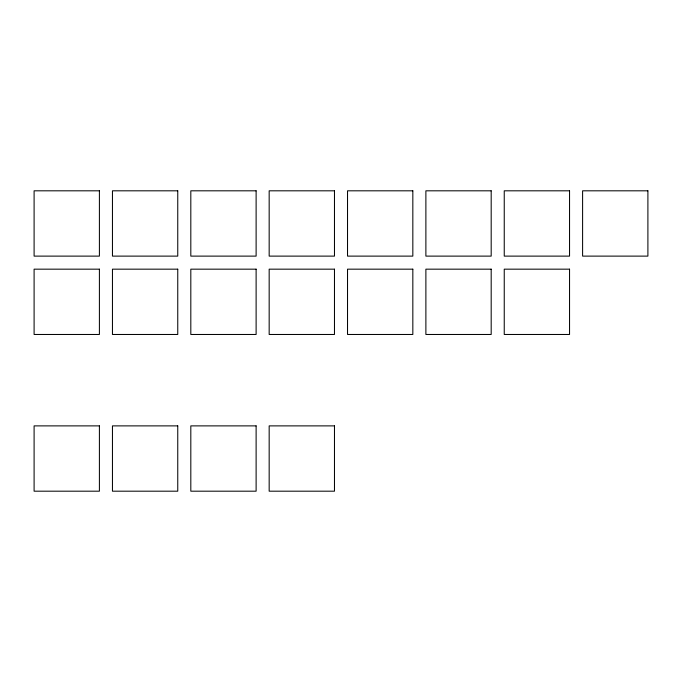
<?xml version="1.0" encoding="UTF-8"?>
<svg xmlns="http://www.w3.org/2000/svg" width="682" height="682" viewBox="0 0 682 682"><rect width="100%" height="100%" fill="white"/><g stroke="black" fill="none" stroke-linecap="round" stroke-linejoin="round"><path stroke-width="1.02" d="M99.401 190.815L34.1 190.815L34.1 256.117L99.401 256.117L99.401 190.815M177.755 190.815L112.453 190.815L112.453 256.117L177.755 256.117L177.755 190.815M256.117 190.815L190.815 190.815L190.815 256.117L256.117 256.117L256.117 190.815M334.47 190.815L269.168 190.815L269.168 256.117L334.47 256.117L334.47 190.815M412.832 190.815L347.53 190.815L347.53 256.117L412.832 256.117L412.832 190.815M491.185 190.815L425.883 190.815L425.883 256.117L491.185 256.117L491.185 190.815M569.547 190.815L504.245 190.815L504.245 256.117L569.547 256.117L569.547 190.815M647.9 190.815L582.599 190.815L582.599 256.117L647.9 256.117L647.9 190.815M99.401 269.168L34.1 269.168L34.1 334.47L99.401 334.47L99.401 269.168M177.755 269.168L112.453 269.168L112.453 334.47L177.755 334.47L177.755 269.168M256.117 269.168L190.815 269.168L190.815 334.47L256.117 334.47L256.117 269.168M334.47 269.168L269.168 269.168L269.168 334.47L334.47 334.47L334.47 269.168M412.832 269.168L347.53 269.168L347.53 334.47L412.832 334.47L412.832 269.168M491.185 269.168L425.883 269.168L425.883 334.47L491.185 334.47L491.185 269.168M569.547 269.168L504.245 269.168L504.245 334.47L569.547 334.47L569.547 269.168M99.401 425.883L34.1 425.883L34.1 491.185L99.401 491.185L99.401 425.883M177.755 425.883L112.453 425.883L112.453 491.185L177.755 491.185L177.755 425.883M256.117 425.883L190.815 425.883L190.815 491.185L256.117 491.185L256.117 425.883M334.47 425.883L269.168 425.883L269.168 491.185L334.47 491.185L334.47 425.883"/></g></svg>
